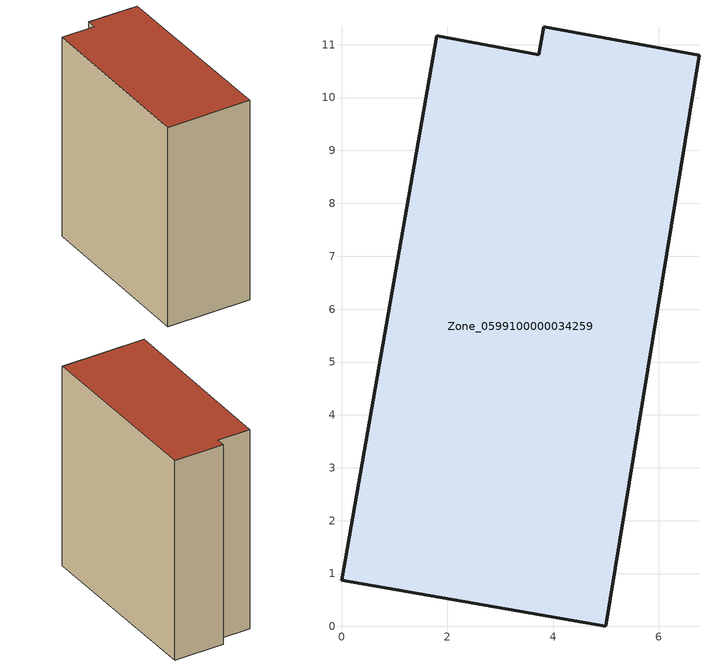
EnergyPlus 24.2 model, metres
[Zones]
Zone_0599100000034259
 floor ground (C_G): 5,0 0,0.87 1.8,11.17 3.73,10.81 3.82,11.34 6.76,10.8 z0
 wall outside (C_F): 3.82,11.34 3.73,10.81 1.8,11.17 0,0.87 5,0 6.76,10.8 3.82,11.34 z0:12.34
 roof outside (C_R): 5,0 6.76,10.8 3.82,11.34 3.73,10.81 1.8,11.17 0,0.87 z12.34
[BUILDING]
Pand.0599100000034259: North Axis=0; Terrain=City; Loads Convergence Tolerance Value=0.04; Temperature Convergence Tolerance Value=0.4; Solar Distribution=FullExterior; Maximum Number of Warmup Days=25; Minimum Number of Warmup Days=1
[Site:Location]
Rotterdam.The.Hague.AP_ZH_NLD Design_Conditions: Latitude=51.96; Longitude=4.45; Time Zone=1; Elevation=-4.5
[SITE:GROUNDTEMPERATURE:BUILDINGSURFACE]
18, 18, 18, 18, 18, 18, 18, 18, 18, 18, 18, 18
[MATERIAL] Thermal Absorptance=0.9; Solar Absorptance=0.7; Visible Absorptance=0.7
Name | Roughness | Thickness | Conductivity | Density | Specific Heat
G.TI.1946 | MediumSmooth | 0.15 | 1 | 540 | 1210
F.TI.1946 | Rough | 0.3 | 0.857143 | 1920 | 840
R.TI.1946 | MediumRough | 0.2 | 0.1 | 1500 | 1000
[CONSTRUCTION]
C_G: G.TI.1946
C_F: F.TI.1946
C_R: R.TI.1946
[ZONE]
Zone_0599100000034259: Type=1; Multiplier=1; Ceiling Height=Autocalculate; Volume=Autocalculate; Floor Area=autocalculate; Part of Total Floor Area=Yes
[ZONEINFILTRATION:DESIGNFLOWRATE]
Infil_Zone_0599100000034259: Zone or ZoneList or Space or SpaceList=Zone_0599100000034259; Schedule=AlwaysOn; Design Flow Rate Calculation Method=Flow/Area; Flow Rate per Floor Area=0.003; Constant Term Coefficient=1; Temperature Term Coefficient=0; Velocity Term Coefficient=0; Velocity Squared Term Coefficient=0
[HVACTEMPLATE:ZONE:IDEALLOADSAIRSYSTEM]
Zone_0599100000034259: Maximum Heating Supply Air Temperature=50; Minimum Cooling Supply Air Temperature=13; Maximum Heating Supply Air Humidity Ratio=0.0156; Minimum Cooling Supply Air Humidity Ratio=0.0077; Heating Limit=NoLimit; Cooling Limit=NoLimit; Dehumidification Control Type=ConstantSensibleHeatRatio; Cooling Sensible Heat Ratio=0.7; Dehumidification Setpoint=60; Humidification Control Type=None; Humidification Setpoint=30; Outdoor Air Method=None; Outdoor Air Flow Rate per Person=0.00944; Outdoor Air Flow Rate per Zone Floor Area=0; Outdoor Air Flow Rate per Zone=0; Demand Controlled Ventilation Type=None; Outdoor Air Economizer Type=NoEconomizer; Heat Recovery Type=None; Sensible Heat Recovery Effectiveness=0.7; Latent Heat Recovery Effectiveness=0.65
[ZONECONTROL:THERMOSTAT]
ThermostatControl_Zone_0599100000034259: Zone or ZoneList=Zone_0599100000034259; Control Type Schedule=DualSetpointControlType; Control 1=Thermostat_Zone_0599100000034259; Temperature Difference Between Cutout And Setpoint=0
[THERMOSTATSETPOINT:DUALSETPOINT]
Thermostat_Zone_0599100000034259: Heating Setpoint Temperature Schedule=HeatingSetpoint_Zone_0599100000034259; Cooling Setpoint Temperature Schedule=CoolingSetpoint_Zone_0599100000034259
[SCHEDULE:COMPACT]
HeatingSetpoint_Zone_0599100000034259: Through: 12/31, For: AllDays, Until: 24:00, 21
CoolingSetpoint_Zone_0599100000034259: Through: 12/31, For: AllDays, Until: 24:00, 24
DualSetpointControlType: Through: 12/31, For: AllDays, Until: 24:00, 4
AlwaysOn: Through: 12/31, For: AllDays, Until: 24:00, 1
